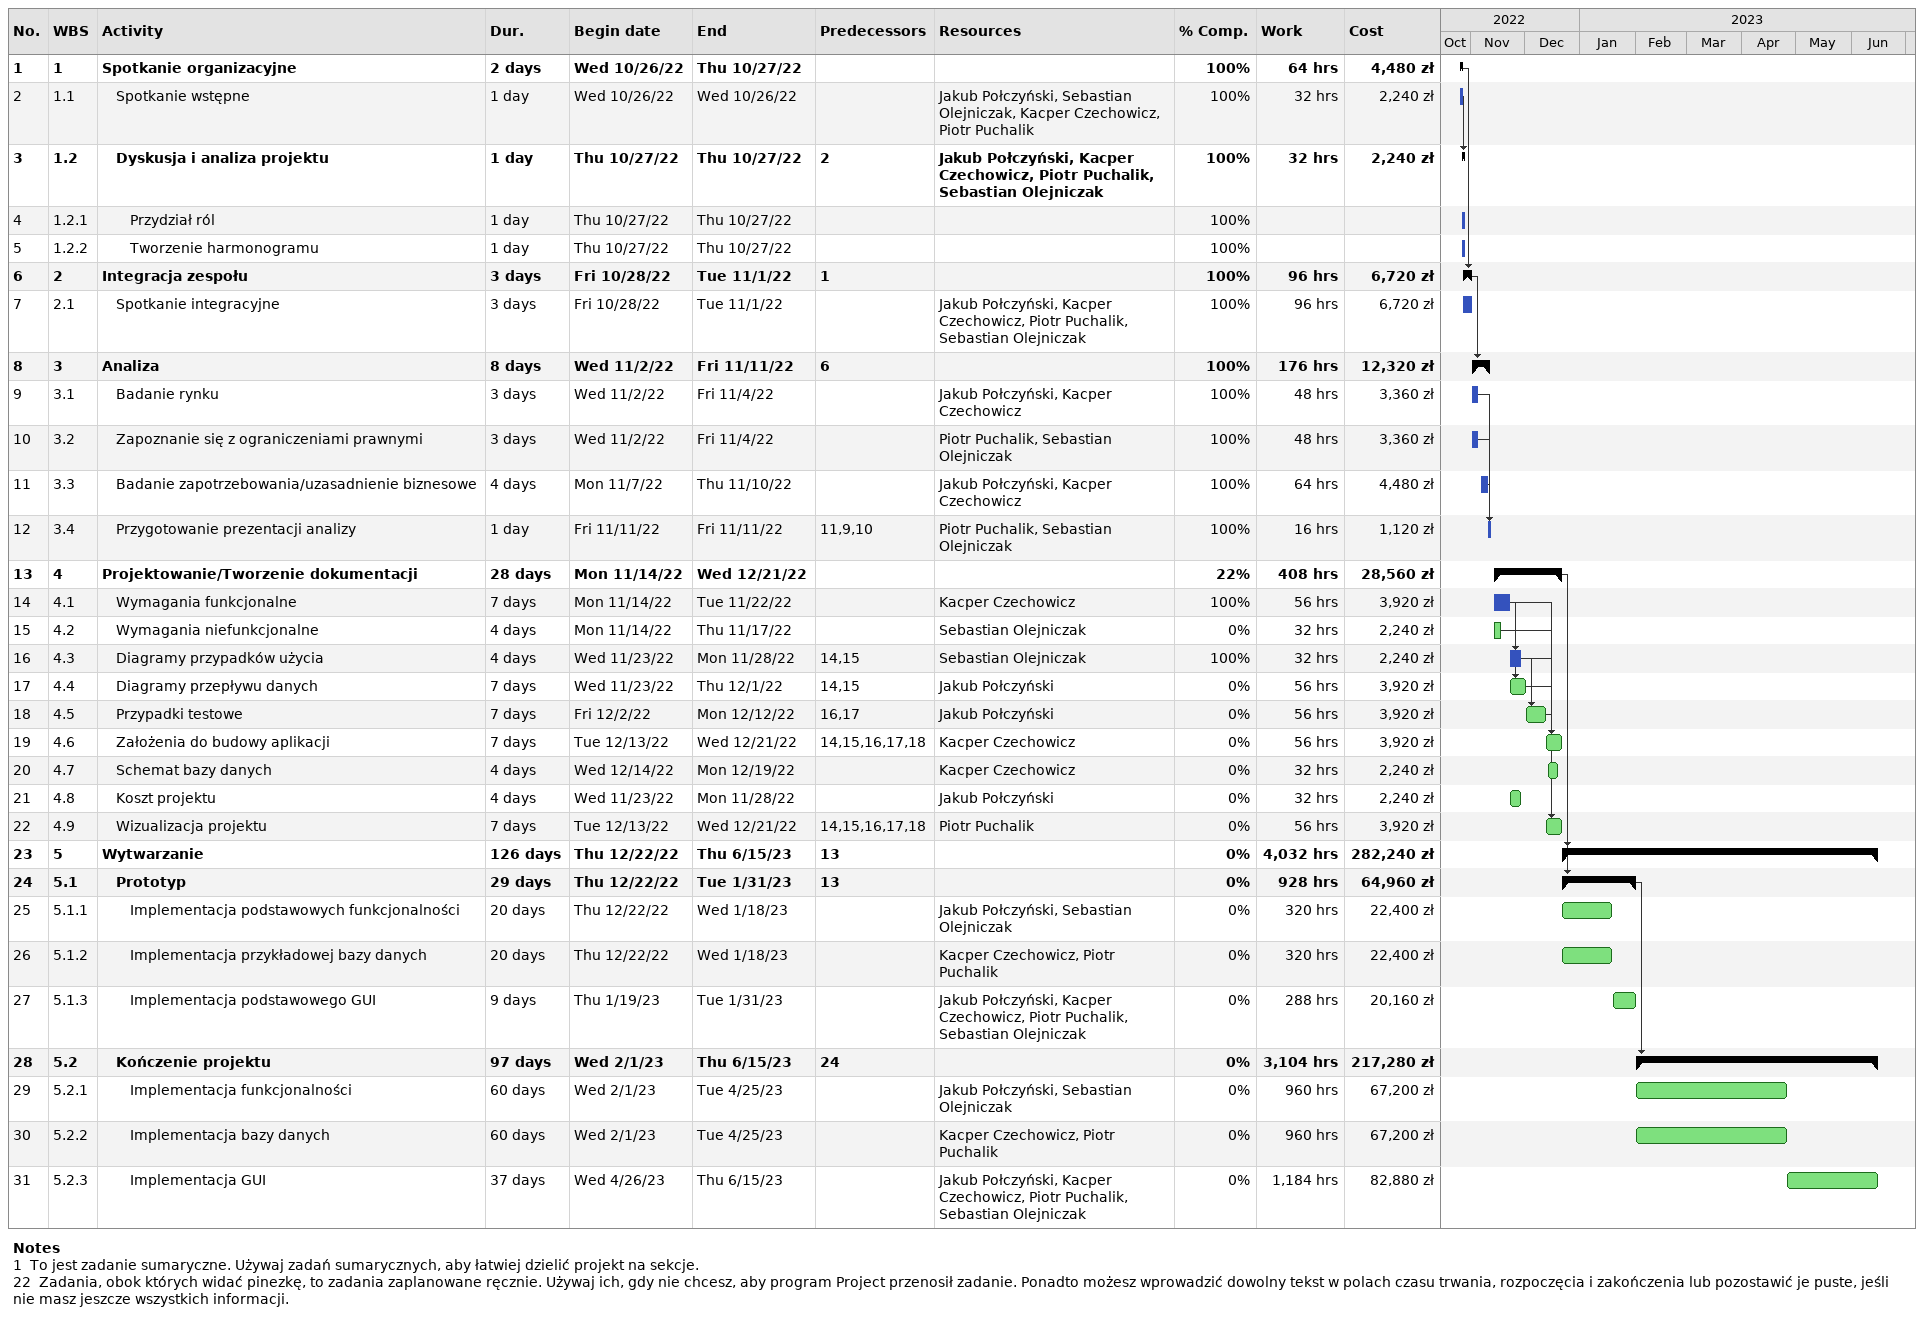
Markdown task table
| ID | WBS | Task | Duration | Start | Finish | Predecessors | Resources | % complete | Work (h) | Cost (zł) |
|---|---|---|---|---|---|---|---|---|---|---|
| 1 | 1 | **Spotkanie organizacyjne** | 2d | 2022-10-26 | 2022-10-27 |  |  | 100 | 64 | 4480 |
| 2 | 1.1 | Spotkanie wstępne | 1d | 2022-10-26 | 2022-10-26 |  | Jakub Połczyński, Sebastian Olejniczak, Kacper Czechowicz, Piotr Puchalik | 100 | 32 | 2240 |
| 3 | 1.2 | **Dyskusja i analiza projektu** | 1d | 2022-10-27 | 2022-10-27 | 2 | Jakub Połczyński, Kacper Czechowicz, Piotr Puchalik, Sebastian Olejniczak | 100 | 32 | 2240 |
| 4 | 1.2.1 | Przydział ról | 1d | 2022-10-27 | 2022-10-27 |  |  | 100 |  |  |
| 5 | 1.2.2 | Tworzenie harmonogramu | 1d | 2022-10-27 | 2022-10-27 |  |  | 100 |  |  |
| 6 | 2 | **Integracja zespołu** | 3d | 2022-10-28 | 2022-11-01 | 1 |  | 100 | 96 | 6720 |
| 7 | 2.1 | Spotkanie integracyjne | 3d | 2022-10-28 | 2022-11-01 |  | Jakub Połczyński, Kacper Czechowicz, Piotr Puchalik, Sebastian Olejniczak | 100 | 96 | 6720 |
| 8 | 3 | **Analiza** | 8d | 2022-11-02 | 2022-11-11 | 6 |  | 100 | 176 | 12320 |
| 9 | 3.1 | Badanie rynku | 3d | 2022-11-02 | 2022-11-04 |  | Jakub Połczyński, Kacper Czechowicz | 100 | 48 | 3360 |
| 10 | 3.2 | Zapoznanie się z ograniczeniami prawnymi | 3d | 2022-11-02 | 2022-11-04 |  | Piotr Puchalik, Sebastian Olejniczak | 100 | 48 | 3360 |
| 11 | 3.3 | Badanie zapotrzebowania/uzasadnienie biznesowe | 4d | 2022-11-07 | 2022-11-10 |  | Jakub Połczyński, Kacper Czechowicz | 100 | 64 | 4480 |
| 12 | 3.4 | Przygotowanie prezentacji analizy | 1d | 2022-11-11 | 2022-11-11 | 11, 9, 10 | Piotr Puchalik, Sebastian Olejniczak | 100 | 16 | 1120 |
| 13 | 4 | **Projektowanie/Tworzenie dokumentacji** | 28d | 2022-11-14 | 2022-12-21 |  |  | 22 | 408 | 28560 |
| 14 | 4.1 | Wymagania funkcjonalne | 7d | 2022-11-14 | 2022-11-22 |  | Kacper Czechowicz | 100 | 56 | 3920 |
| 15 | 4.2 | Wymagania niefunkcjonalne | 4d | 2022-11-14 | 2022-11-17 |  | Sebastian Olejniczak | 0 | 32 | 2240 |
| 16 | 4.3 | Diagramy przypadków użycia | 4d | 2022-11-23 | 2022-11-28 | 14, 15 | Sebastian Olejniczak | 100 | 32 | 2240 |
| 17 | 4.4 | Diagramy przepływu danych | 7d | 2022-11-23 | 2022-12-01 | 14, 15 | Jakub Połczyński | 0 | 56 | 3920 |
| 18 | 4.5 | Przypadki testowe | 7d | 2022-12-02 | 2022-12-12 | 16, 17 | Jakub Połczyński | 0 | 56 | 3920 |
| 19 | 4.6 | Założenia do budowy aplikacji | 7d | 2022-12-13 | 2022-12-21 | 14, 15, 16, 17, 18 | Kacper Czechowicz | 0 | 56 | 3920 |
| 20 | 4.7 | Schemat bazy danych | 4d | 2022-12-14 | 2022-12-19 |  | Kacper Czechowicz | 0 | 32 | 2240 |
| 21 | 4.8 | Koszt projektu | 4d | 2022-11-23 | 2022-11-28 |  | Jakub Połczyński | 0 | 32 | 2240 |
| 22 | 4.9 | Wizualizacja projektu | 7d | 2022-12-13 | 2022-12-21 | 14, 15, 16, 17, 18 | Piotr Puchalik | 0 | 56 | 3920 |
| 23 | 5 | **Wytwarzanie** | 126d | 2022-12-22 | 2023-06-15 | 13 |  | 0 | 4032 | 282240 |
| 24 | 5.1 | **Prototyp** | 29d | 2022-12-22 | 2023-01-31 | 13 |  | 0 | 928 | 64960 |
| 25 | 5.1.1 | Implementacja podstawowych funkcjonalności | 20d | 2022-12-22 | 2023-01-18 |  | Jakub Połczyński, Sebastian Olejniczak | 0 | 320 | 22400 |
| 26 | 5.1.2 | Implementacja przykładowej bazy danych | 20d | 2022-12-22 | 2023-01-18 |  | Kacper Czechowicz, Piotr Puchalik | 0 | 320 | 22400 |
| 27 | 5.1.3 | Implementacja podstawowego GUI | 9d | 2023-01-19 | 2023-01-31 |  | Jakub Połczyński, Kacper Czechowicz, Piotr Puchalik, Sebastian Olejniczak | 0 | 288 | 20160 |
| 28 | 5.2 | **Kończenie projektu** | 97d | 2023-02-01 | 2023-06-15 | 24 |  | 0 | 3104 | 217280 |
| 29 | 5.2.1 | Implementacja funkcjonalności | 60d | 2023-02-01 | 2023-04-25 |  | Jakub Połczyński, Sebastian Olejniczak | 0 | 960 | 67200 |
| 30 | 5.2.2 | Implementacja bazy danych | 60d | 2023-02-01 | 2023-04-25 |  | Kacper Czechowicz, Piotr Puchalik | 0 | 960 | 67200 |
| 31 | 5.2.3 | Implementacja GUI | 37d | 2023-04-26 | 2023-06-15 |  | Jakub Połczyński, Kacper Czechowicz, Piotr Puchalik, Sebastian Olejniczak | 0 | 1184 | 82880 |

Notes
- 1: To jest zadanie sumaryczne. Używaj zadań sumarycznych, aby łatwiej dzielić projekt na sekcje.
- 22: Zadania, obok których widać pinezkę, to zadania zaplanowane ręcznie. Używaj ich, gdy nie chcesz, aby program Project przenosił zadanie. Ponadto możesz wprowadzić dowolny tekst w polach czasu trwania, rozpoczęcia i zakończenia lub pozostawić je puste, jeśli nie masz jeszcze wszystkich informacji.
